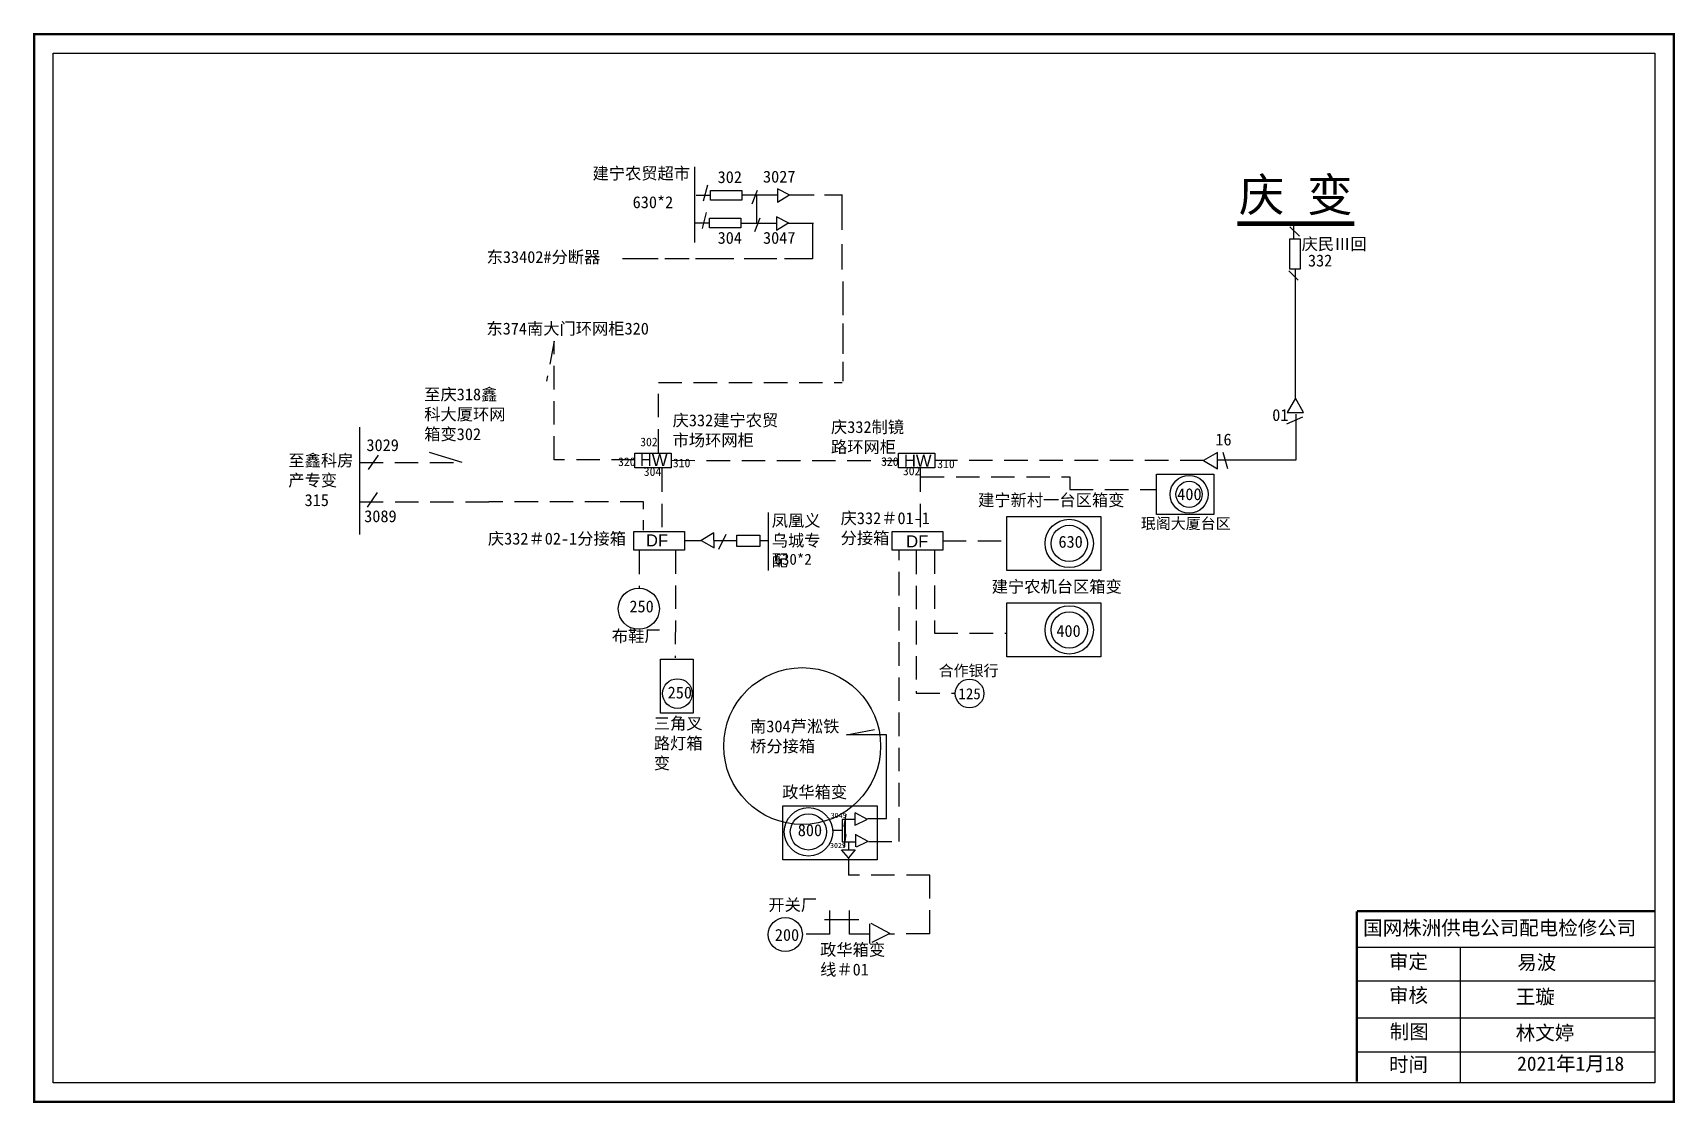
# Model space of a CAD drawing. Extents: x -16 to 328, y -17 to 207.
import ezdxf

# ---------------------------------------------------------------- set-up
doc = ezdxf.new("R2010")
doc.units = 0
doc.header["$LTSCALE"] = 0.774411
doc.linetypes.add('ACAD_ISO02W100', pattern=[15, 12, -3])
doc.linetypes.add('DASHED2', pattern=[9.525, 6.35, -3.175])
doc.layers.get('0').update_dxf_attribs({"linetype": 'CONTINUOUS'})
doc.layers.add('0-RefEdit0', color=7, linetype='CONTINUOUS')
doc.layers.add('Layer2', color=1, linetype='CONTINUOUS')
doc.styles.get("Standard").update_dxf_attribs({"font": '', "height": 2.5})
doc.styles.add('字体', font='', dxfattribs={"height": 2.5})
doc.styles.get('Standard').set_extended_font_data('SimSun')
doc.styles.get('字体').set_extended_font_data('SimSun')

msp = doc.modelspace()

# ---------------------------------------------------------------- linework, layer by layer
at = {"linetype": 'Continuous'}
for p, q in [((122.65, 163.36), (122.65, 179.23)), ((126.04, 173.25), (122.92, 173.25)), ((124.48, 172.14), (125.37, 175.48)), ((139.89, 173.29), (132.44, 173.29)), ((134.72, 171.47), (135.83, 174.36)), ((142.57, 173.31), (139.99, 174.66)), ((139.99, 174.66), (139.99, 171.87)), ((139.99, 171.87), (142.36, 173.31)), ((147.73, 173.29), (142.24, 173.29)), ((153.61, 173.29), (149.88, 173.29)), ((153.54, 166.08), (153.54, 173.43)), ((124.26, 166.36), (125.15, 169.69)), ((125.82, 167.47), (122.7, 167.47)), ((139.69, 167.41), (132.25, 167.41)), ((135.25, 165.69), (136.37, 168.58)), ((139.79, 168.78), (139.79, 165.99)), ((142.37, 167.44), (139.79, 168.78)), ((139.79, 165.99), (142.17, 167.44)), ((147.53, 167.41), (142.04, 167.41)), ((147.33, 167.42), (147.33, 159.97)), ((249.47, 164.69), (247.49, 166.67)), ((153.54, 157.76), (153.54, 163.04)), ((114.98, 159.97), (107.53, 159.97)), ((121.45, 159.97), (116.36, 159.97)), ((130.86, 159.97), (122.83, 159.97)), ((139.88, 159.97), (133.02, 159.97)), ((147.33, 159.97), (141.45, 159.97)), ((153.68, 155.21), (153.68, 148.13)), ((249.25, 155.46), (247.27, 157.43)), ((248.68, 130.55), (248.69, 157.79)), ((153.68, 146.43), (153.68, 140.06)), ((153.68, 138.35), (153.68, 134.3)), ((246.81, 125.38), (250.21, 126.81)), ((153.57, 42.41), (153.57, 37.68)), ((156.07, 42.41), (153.57, 42.41)), ((156.26, 43.85), (158.81, 42.45)), ((156.31, 41.13), (156.31, 43.81)), ((158.67, 42.32), (156.38, 41.17)), ((153.57, 40.05), (151.6, 40.05)), ((156.39, 39.25), (158.94, 37.85)), ((156.44, 36.62), (156.44, 39.3)), ((153.57, 37.68), (156.2, 37.68)), ((158.81, 37.72), (156.51, 36.57)), ((159.6, 20.67), (163.51, 18.52)), ((159.4, 16.36), (159.4, 20.47)), ((163.3, 18.32), (159.79, 16.56)), ((261.56, 15.64), (323.93, 15.64)), ((283.21, 15.63), (283.21, -12.7)), ((261.56, 8.53), (323.93, 8.53)), ((261.56, 0.78), (323.93, 0.78)), ((261.56, -6.32), (323.93, -6.32))]:
    msp.add_line(p, q, dxfattribs=at)
for p, q in [((135.58, 173.18), (135.58, 167.37)), ((52.41, 102.15), (52.41, 124.65)), ((248.72, 127.42), (248.7, 117.74)), ((54.2, 115.79), (56.32, 118.82)), ((73.89, 117.26), (66.99, 119.37)), ((233.45, 119.41), (234.38, 115.99)), ((53.99, 107.91), (56.11, 110.94)), ((154.48, 60.12), (160.36, 61.25)), ((162.84, 60.12), (154.48, 60.12)), ((162.84, 42.62), (162.84, 60.12)), ((154.37, 43.53), (153.92, 40.88)), ((154.07, 41.79), (154.07, 37.68)), ((154.2, 42.3), (154.2, 38.08)), ((158.89, 42.62), (162.84, 42.62)), ((154.37, 39.23), (153.92, 36.58)), ((153.46, 36.04), (156.32, 36.04)), ((154.93, 34.33), (153.46, 36.04)), ((154.92, 37.65), (154.92, 36.11)), ((156.32, 36.04), (154.93, 34.33)), ((154.93, 34.33), (154.93, 30.72)), ((149.85, 21.39), (157.04, 21.39))]:
    msp.add_line(p, q)
at = {"linetype": 'ACAD_ISO02W100'}
msp.add_line((248.33, 164.19), (248.33, 167.28), dxfattribs=at)
at = {"color": 7, "linetype": 'DASHED2'}
for p, q in [((93.15, 142.7), (91.57, 134.3)), ((93.15, 117.83), (93.15, 142.7)), ((115.03, 119.35), (115.03, 134.05)), ((115.03, 134.05), (153.57, 134.05)), ((110.11, 117.83), (93.15, 117.83)), ((117.76, 117.71), (165.25, 117.67)), ((229.37, 117.67), (172.98, 117.65)), ((115.77, 115.99), (115.77, 102.83)), ((169.95, 115.99), (169.95, 102.83)), ((170.08, 114.27), (201.32, 114.27)), ((201.32, 114.27), (201.32, 111.6)), ((201.32, 111.6), (219.51, 111.6)), ((126.69, 102.52), (123.98, 100.92)), ((123.98, 100.92), (126.7, 99.33)), ((126.7, 99.33), (126.69, 102.52)), ((111.01, 98.73), (111.01, 90.94)), ((118.6, 98.85), (118.57, 76.32))]:
    msp.add_line(p, q, dxfattribs=at)
at = {"color": 0, "linetype": 'DASHED2'}
for p, q in [((52.36, 117.28), (73.92, 117.28)), ((52.41, 109), (79.44, 109))]:
    msp.add_line(p, q, dxfattribs=at)
at = {"color": 7, "linetype": 'Continuous'}
for p, q in [((248.7, 117.74), (232.29, 117.74)), ((126.75, 100.87), (131.54, 100.87)), ((127.69, 99.08), (129.26, 102.21))]:
    msp.add_line(p, q, dxfattribs=at)
at = {"linetype": 'DASHED2'}
for p, q in [((111.91, 109.01), (79.45, 109.01)), ((111.91, 107.48), (111.91, 109.01)), ((111.91, 103.04), (111.91, 105.15)), ((174.65, 100.83), (187.99, 100.83)), ((165.56, 37.76), (165.56, 98.89)), ((169.11, 98.78), (169.11, 68.86)), ((172.93, 98.85), (172.93, 81.45)), ((172.93, 81.45), (187.98, 81.45)), ((169.11, 68.86), (177.29, 68.86)), ((159.07, 37.79), (165.55, 37.78)), ((171.95, 30.74), (154.93, 30.74)), ((171.93, 18.43), (171.97, 30.74)), ((150.97, 18.35), (150.97, 23.94)), ((155.12, 18.35), (155.12, 23.78)), ((150.97, 18.35), (145.38, 18.35)), ((159.44, 18.35), (155.12, 18.35)), ((171.93, 18.43), (163.27, 18.35))]:
    msp.add_line(p, q, dxfattribs=at)
at = {"color": 7, "linetype": 'ByBlock', "ltscale": 2}
msp.add_line((138.11, 94.62), (138.11, 106.78), dxfattribs=at)
at = {"color": 7}
msp.add_line((136.31, 100.89), (138.11, 100.89), dxfattribs=at)
at = {"linetype": 'Continuous', "const_width": 0.5}
msp.add_lwpolyline([(-15.93, 207.11), (328.04, 207.11), (328.04, -16.85), (-15.93, -16.85)], close=True, dxfattribs=at)
at = {"linetype": 'Continuous'}
for points in [[(-11.89, 203.07), (324, 203.07), (324, -12.81), (-11.89, -12.81)], [(125.99, 174.3), (132.54, 174.3), (132.54, 172.27), (125.99, 172.27)], [(125.77, 168.52), (132.32, 168.52), (132.32, 166.49), (125.77, 166.49)], [(207.85, 105.93), (207.85, 94.62), (188.08, 94.62), (188.08, 105.93)], [(120.53, 102.78), (120.53, 98.89), (109.85, 98.89), (109.85, 102.78)], [(174.71, 102.78), (174.71, 98.89), (164.03, 98.89), (164.03, 102.78)], [(207.85, 87.79), (207.85, 76.48), (188.08, 76.48), (188.08, 87.79)], [(115.49, 76.04), (122.32, 76.04), (122.32, 64.68), (115.49, 64.68)], [(160.92, 45.25), (160.92, 33.94), (141.15, 33.94), (141.15, 45.25)]]:
    msp.add_lwpolyline(points, close=True, dxfattribs=at)
for points, const_width in [([(236.44, 167.32), (260.97, 167.32)], 1), ([(261.52, 23.14), (261.52, -12.59)], 0.5), ([(261.56, 23.14), (323.93, 23.14)], 0.5)]:
    msp.add_lwpolyline(points, dxfattribs=dict(at, const_width=const_width))
at = {"linetype": 'ACAD_ISO02W100'}
msp.add_lwpolyline([(249.66, 157.79), (247.45, 157.79), (247.45, 164.19), (249.66, 164.19)], close=True, dxfattribs=at)
for points in [[(248.64, 130.73), (246.93, 127.77), (250.35, 127.77)], [(232.31, 115.96), (232.31, 119.38), (229.36, 117.67)]]:
    msp.add_lwpolyline(points, close=True)
at = {"color": 0, "linetype": 'Continuous'}
for points in [[(110.11, 119.24), (117.72, 119.24), (117.72, 116.15), (110.11, 116.15)], [(165.38, 119.24), (172.98, 119.24), (172.98, 116.15), (165.38, 116.15)]]:
    msp.add_lwpolyline(points, close=True, dxfattribs=at)
at = {"color": 7, "linetype": 'Continuous'}
for points in [[(231.56, 114.82), (231.56, 106.32), (219.52, 106.32), (219.52, 114.82)], [(131.51, 102.01), (136.29, 102.01), (136.29, 99.62), (131.51, 99.62)]]:
    msp.add_lwpolyline(points, close=True, dxfattribs=at)
at = {"linetype": 'Continuous'}
for centre, radius in [((226.34, 110.58), 3.98), ((226.34, 110.58), 2.75), ((201.2, 100.28), 5.08), ((201.2, 100.28), 3.81), ((110.92, 86.58), 4.31), ((201.2, 82.14), 5.08), ((201.2, 82.14), 3.81), ((119.01, 68.8), 3.11), ((146.51, 39.79), 5.08), ((146.51, 39.79), 3.81), ((141.65, 18.25), 3.57)]:
    msp.add_circle(centre, radius, dxfattribs=at)
at = {"color": 1}
msp.add_circle((145.19, 57.78), 16.45, dxfattribs=at)
at = {"color": 7}
msp.add_circle((180.29, 68.81), 3, dxfattribs=at)
at = {"layer": '0-RefEdit0', "color": 0, "linetype": 'ByBlock', "ltscale": 2}
msp.add_line((120.57, 100.88), (123.99, 100.89), dxfattribs=at)

# ---------------------------------------------------------------- texts
at = {"color": 7, "style": '字体'}
msp.add_text('东374南大门环网柜320', height=2.5, dxfattribs=at).set_placement((78.96, 144.09))
for s, p in [('01', (243.78, 125.96)), ('16', (231.85, 120.83))]:
    msp.add_text(s, height=2.5).set_placement(p)
at = {"char_height": 2.5, "attachment_point": 1, "style": '字体'}
for s, insert, width in [('建宁农贸超市', (101.21, 179.14), 31.294), ('东33402#分断器', (79, 161.6), 31.294), ('庆民Ⅲ回', (249.95, 164.34), 14.4304), ('至庆318鑫科大厦环网箱变302', (65.91, 132.79), 18.4811), ('至鑫科房产专变\\P  315', (37.41, 118.95), 15.4212), ('建宁新村一台区箱变', (182.08, 110.62), 32.6875), ('建宁农机台区箱变', (184.94, 92.48), 32.6875), ('南304芦淞铁桥分接箱', (134.25, 63.17), 18.9883), ('政华箱变', (140.98, 49.39), 16.4292), ('开关厂', (138.09, 25.74), 16.4292), ('政华箱变线＃01', (148.95, 16.34), 16.4292)]:
    msp.add_mtext(s, dxfattribs=dict(at, insert=insert, width=width))
at = {"attachment_point": 1}
for s, insert, char_height, width in [('302', (127.45, 178.36), 2.5, 4.9053), ('3027', (136.97, 178.45), 2.5, 4.9053), ('304', (127.45, 165.62), 2.5, 4.9053), ('3047', (136.97, 165.62), 2.5, 4.9053), ('{\\fKaiTi_GB2312|b0|i0|c134|p49;\\H0.72x;302}', (111.21, 122.47), 2.5, 4.9053), ('{\\fKaiTi_GB2312|b0|i0|c134|p49;\\H0.72x;320}', (106.57, 118.31), 2.5, 4.9053), ('{\\fArial|b0|i0|c0|p32;HW}', (111.13, 119.03), 2.5, 4.9053), ('{\\fKaiTi_GB2312|b0|i0|c134|p49;\\H0.72x;310}', (118.06, 118.06), 2.5, 4.9053), ('{\\H0.72x;320}', (161.74, 118.35), 2.5, 4.9053), ('{\\fArial|b0|i0|c0|p32;HW}', (166.51, 118.9), 2.5, 4.9053), ('{\\fKaiTi_GB2312|b0|i0|c134|p49;\\H0.72x;310}', (173.51, 117.87), 2.5, 4.9053), ('{\\fKaiTi_GB2312|b0|i0|c134|p49;\\H0.72x;304}', (111.96, 116.24), 2.5, 4.9053), ('{\\H0.72x;302}', (166.31, 116.38), 2.5, 4.9053), ('400', (223.86, 111.86), 2.5, 4.9053), ('{\\fArial|b0|i0|c0|p32;DF}', (112.41, 102.17), 2.5, 4.9053), ('{\\fArial|b0|i0|c0|p32;DF}', (166.99, 101.97), 2.5, 4.9053), ('630', (198.94, 101.88), 2.5, 4.9053), ('400', (198.5, 83.18), 2.5, 4.9053), ('800', (144.26, 41.39), 2.5, 4.9053), ('3049', (151.16, 43.78), 1.058, 2.0752), ('3029', (151.04, 37.47), 1.058, 2.0752), ('200', (139.45, 19.43), 2.5, 4.9053)]:
    msp.add_mtext(s, dxfattribs=dict(at, insert=insert, char_height=char_height, width=width))
at = {"linetype": 'Continuous', "attachment_point": 1, "style": '字体'}
for s, insert, char_height, width in [('庆 变', (236.77, 176.9), 7, 27.4955), ('630*2', (109.63, 173.09), 2.5, 2.8936), ('{\\H0.625x;3029}', (53.79, 122.15), 4, 20.4889), ('{\\H0.625x;3089}', (53.32, 107.24), 4, 20.4889), ('庆332＃01-1分接箱', (153.25, 106.83), 2.5, 20.6685), ('凤凰义乌城专配', (138.8, 106.32), 2.5, 13.3985), ('庆332＃02-1分接箱', (79.27, 102.54), 2.5, 28.7955), ('250', (108.95, 88.32), 2.5, 4.8101), ('250', (116.97, 70.26), 2.5, 2.8936), ('国网株洲供电公司配电检修公司', (262.85, 21.16), 3, 82.0179), ('审定', (268.26, 14.08), 3, 23.4615), ('易波', (295.18, 13.93), 3, 23.4615), ('审核', (268.26, 7.01), 3, 23.4615), ('王璇', (294.85, 6.72), 3, 33.0539), ('制图', (268.42, -0.61), 3, 23.4615), ('林文婷', (294.85, -0.86), 3, 23.4615), ('2021年1月18', (295.14, -7.32), 3, 23.4615), ('时间', (268.26, -7.49), 3, 23.4615)]:
    msp.add_mtext(s, dxfattribs=dict(at, insert=insert, char_height=char_height, width=width))
at = {"linetype": 'Continuous', "insert": (251.27, 160.86), "char_height": 2.5, "width": 5.6554, "attachment_point": 1}
msp.add_mtext('332', dxfattribs=at)
at = {"color": 7, "char_height": 2.3, "attachment_point": 1}
for s, insert, width in [('珉阁大厦台区', (216.23, 105.62), 34.5383), ('630*2', (139.38, 98.11), 4.9053), ('合作银行', (173.82, 74.76), 16.4292), ('125', (177.95, 69.91), 4.9053)]:
    msp.add_mtext(s, dxfattribs=dict(at, insert=insert, width=width))
at = {"layer": 'Layer2', "color": 7, "linetype": 'Continuous', "char_height": 2.5, "attachment_point": 1, "style": '字体'}
for s, insert, width in [('庆332建宁农贸市场环网柜', (118.01, 127.35), 22.2357), ('庆332制镜路环网柜', (151.23, 125.94), 17.8893), ('布鞋厂', (105.26, 82.11), 19.6373), ('三角叉路灯箱变', (114.07, 63.79), 10.985)]:
    msp.add_mtext(s, dxfattribs=dict(at, insert=insert, width=width))

doc.saveas('drawing.dxf')
